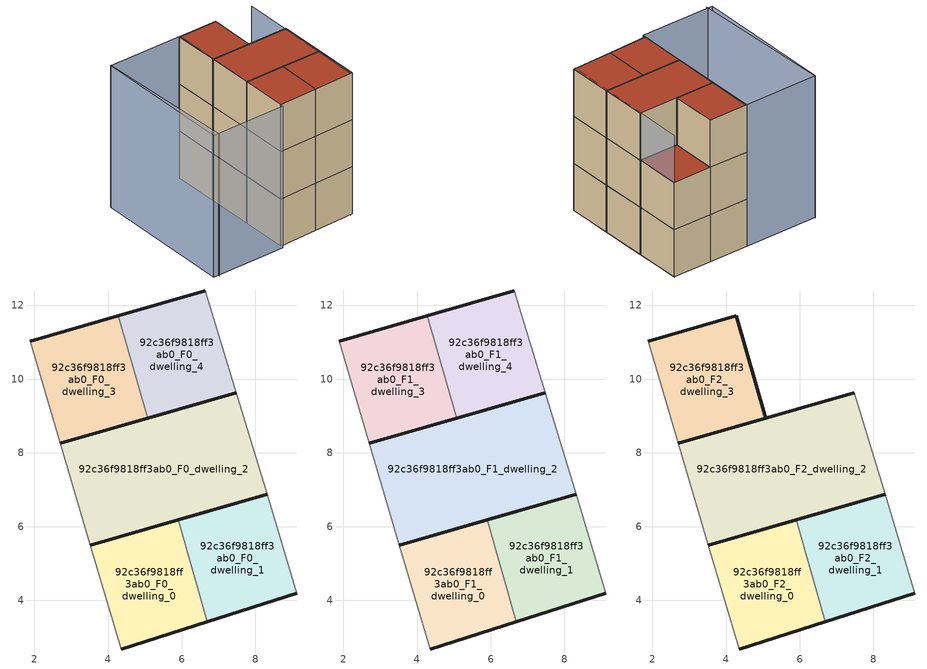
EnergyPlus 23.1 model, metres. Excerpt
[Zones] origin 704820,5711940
92c36f9818ff3ab0_F0_dwelling_0
 floor ground (EU_floor_Construction): 6.69,3.42 5.9,6.18 3.52,5.5 4.35,2.68 z0
 wall outside (EU_wall_Construction): 6.69,3.42 4.35,2.68 / 3.52,5.5 5.9,6.18 z0:3
 wall adiabatic (EU_wall_Construction): 4.35,2.68 3.52,5.5 z0:3
 wall to 92c36f9818ff3ab0_F0_dwelling_1 (EU_wall_Construction): 5.9,6.18 6.69,3.42 z0:3
92c36f9818ff3ab0_F0_dwelling_1
 floor ground (EU_floor_Construction): 9.13,4.2 8.31,6.87 5.9,6.18 6.69,3.42 z0
 wall outside (EU_wall_Construction): 9.13,4.2 6.69,3.42 / 5.9,6.18 8.31,6.87 z0:3
 wall adiabatic (EU_wall_Construction): 8.31,6.87 9.13,4.2 z0:3
92c36f9818ff3ab0_F0_dwelling_2
 floor ground (EU_floor_Construction): 8.31,6.87 7.48,9.63 2.7,8.26 3.52,5.5 z0
 wall outside (EU_wall_Construction): 8.31,6.87 3.52,5.5 / 2.7,8.26 7.48,9.63 z0:3
 wall adiabatic (EU_wall_Construction): 7.48,9.63 8.31,6.87 / 3.52,5.5 2.7,8.26 z0:3
92c36f9818ff3ab0_F0_dwelling_3
 floor ground (EU_floor_Construction): 5.07,8.94 4.28,11.72 1.88,11.03 2.7,8.26 z0
 wall outside (EU_wall_Construction): 5.07,8.94 2.7,8.26 / 1.88,11.03 4.28,11.72 z0:3
 wall adiabatic (EU_wall_Construction): 2.7,8.26 1.88,11.03 z0:3
 wall to 92c36f9818ff3ab0_F0_dwelling_4 (EU_wall_Construction): 4.28,11.72 5.07,8.94 z0:3
92c36f9818ff3ab0_F0_dwelling_4
 floor ground (EU_floor_Construction): 7.48,9.63 6.64,12.39 4.28,11.72 5.07,8.94 z0
 wall outside (EU_wall_Construction): 7.48,9.63 5.07,8.94 / 4.28,11.72 6.64,12.39 z0:3
 wall adiabatic (EU_wall_Construction): 6.64,12.39 7.48,9.63 z0:3
92c36f9818ff3ab0_F1_dwelling_0
 floor to 92c36f9818ff3ab0_F0_dwelling_0 (EU_floor_Construction): 6.69,3.42 5.9,6.18 3.52,5.5 4.35,2.68 z3
 wall outside (EU_wall_Construction): 6.69,3.42 4.35,2.68 / 3.52,5.5 5.9,6.18 z3:6
 wall adiabatic (EU_wall_Construction): 4.35,2.68 3.52,5.5 z3:6
 wall to 92c36f9818ff3ab0_F1_dwelling_1 (EU_wall_Construction): 5.9,6.18 6.69,3.42 z3:6
92c36f9818ff3ab0_F1_dwelling_1
 floor to 92c36f9818ff3ab0_F0_dwelling_1 (EU_floor_Construction): 9.13,4.2 8.31,6.87 5.9,6.18 6.69,3.42 z3
 wall outside (EU_wall_Construction): 9.13,4.2 6.69,3.42 / 5.9,6.18 8.31,6.87 z3:6
 wall adiabatic (EU_wall_Construction): 8.31,6.87 9.13,4.2 z3:6
92c36f9818ff3ab0_F1_dwelling_2
 floor to 92c36f9818ff3ab0_F0_dwelling_2 (EU_floor_Construction): 8.31,6.87 7.48,9.63 2.7,8.26 3.52,5.5 z3
 wall outside (EU_wall_Construction): 8.31,6.87 3.52,5.5 / 2.7,8.26 7.48,9.63 z3:6
 wall adiabatic (EU_wall_Construction): 7.48,9.63 8.31,6.87 / 3.52,5.5 2.7,8.26 z3:6
92c36f9818ff3ab0_F1_dwelling_3
 floor to 92c36f9818ff3ab0_F0_dwelling_3 (EU_floor_Construction): 5.07,8.94 4.28,11.72 1.88,11.03 2.7,8.26 z3
 wall outside (EU_wall_Construction): 5.07,8.94 2.7,8.26 / 1.88,11.03 4.28,11.72 z3:6
 wall adiabatic (EU_wall_Construction): 2.7,8.26 1.88,11.03 z3:6
 wall to 92c36f9818ff3ab0_F1_dwelling_4 (EU_wall_Construction): 4.28,11.72 5.07,8.94 z3:6
92c36f9818ff3ab0_F1_dwelling_4
 floor to 92c36f9818ff3ab0_F0_dwelling_4 (EU_floor_Construction): 7.48,9.63 6.64,12.39 4.28,11.72 5.07,8.94 z3
 wall outside (EU_wall_Construction): 7.48,9.63 5.07,8.94 / 4.28,11.72 6.64,12.39 z3:6
 wall adiabatic (EU_wall_Construction): 6.64,12.39 7.48,9.63 z3:6
 roof outside (EU_roof_Construction): 6.64,12.39 7.48,9.63 5.07,8.94 4.28,11.72 z6
92c36f9818ff3ab0_F2_dwelling_0
 floor to 92c36f9818ff3ab0_F1_dwelling_0 (EU_floor_Construction): 6.69,3.42 5.9,6.18 3.52,5.5 4.35,2.68 z6
 wall outside (EU_wall_Construction): 6.69,3.42 4.35,2.68 / 3.52,5.5 5.9,6.18 z6:9
 wall adiabatic (EU_wall_Construction): 4.35,2.68 3.52,5.5 z6:9
 wall to 92c36f9818ff3ab0_F2_dwelling_1 (EU_wall_Construction): 5.9,6.18 6.69,3.42 z6:9
 roof outside (EU_roof_Construction): 5.9,6.18 6.69,3.42 4.35,2.68 3.52,5.5 z9
92c36f9818ff3ab0_F2_dwelling_1
 floor to 92c36f9818ff3ab0_F1_dwelling_1 (EU_floor_Construction): 9.13,4.2 8.31,6.87 5.9,6.18 6.69,3.42 z6
 wall outside (EU_wall_Construction): 9.13,4.2 6.69,3.42 / 5.9,6.18 8.31,6.87 z6:9
 wall adiabatic (EU_wall_Construction): 8.31,6.87 9.13,4.2 z6:9
 roof outside (EU_roof_Construction): 8.31,6.87 9.13,4.2 6.69,3.42 5.9,6.18 z9
92c36f9818ff3ab0_F2_dwelling_2
 floor to 92c36f9818ff3ab0_F1_dwelling_2 (EU_floor_Construction): 8.31,6.87 7.48,9.63 2.7,8.26 3.52,5.5 z6
 wall outside (EU_wall_Construction): 8.31,6.87 3.52,5.5 / 2.7,8.26 7.48,9.63 z6:9
 wall adiabatic (EU_wall_Construction): 7.48,9.63 8.31,6.87 / 3.52,5.5 2.7,8.26 z6:9
 roof outside (EU_roof_Construction): 7.48,9.63 8.31,6.87 3.52,5.5 2.7,8.26 z9
92c36f9818ff3ab0_F2_dwelling_3
 floor to 92c36f9818ff3ab0_F1_dwelling_3 (EU_floor_Construction): 5.07,8.94 4.28,11.72 1.88,11.03 2.7,8.26 z6
 wall outside (EU_wall_Construction): 1.88,11.03 4.28,11.72 5.07,8.94 2.7,8.26 z6:9
 wall adiabatic (EU_wall_Construction): 2.7,8.26 1.88,11.03 z6:9
 roof outside (EU_roof_Construction): 4.28,11.72 5.07,8.94 2.7,8.26 1.88,11.03 z9
shading: 9,4.16 6.64,12.39 / -2.6,9.79 0.18,1.22 / -2.6,9.74 1.95,11.05 / 1.95,11.05 4.4,2.51 / 4.4,2.51 -0.15,1.2 / -0.15,1.2 -2.6,9.74 z0:9
[Building]
EU S2 Campaign: North Axis=0; Terrain=City; Solar Distribution=FullExterior
[Site:Location]
London: Latitude=51.5; Longitude=-0.5; Time Zone=0; Elevation=25
[SizingPeriod:WeatherFileDays]
AnnualSizingPeriod: Begin Month=1; Begin Day of Month=1; End Month=12; End Day of Month=31; Day of Week for Start Day=Monday; Use Weather File Daylight Saving Period=No; Use Weather File Rain and Snow Indicators=No
[MATERIAL]
EU_InternalMass_Material: Roughness=MediumRough; Thickness=0.1; Conductivity=1; Density=1800; Specific Heat=900; Thermal Absorptance=0.9; Solar Absorptance=0.7; Visible Absorptance=0.7
[MATERIAL:NOMASS] Roughness=MediumRough; Thermal Absorptance=0.9; Solar Absorptance=0.7; Visible Absorptance=0.7
Name | Thermal Resistance
EU_wall_NoMass | 0.56902
EU_roof_NoMass | 2.50178
EU_floor_NoMass | 1.93
[CONSTRUCTION]
EU_wall_Construction: EU_wall_NoMass
EU_roof_Construction: EU_roof_NoMass
EU_floor_Construction: EU_floor_NoMass
EU_InternalMass_Construction: EU_InternalMass_Material
[ZONE] Type=1; Multiplier=1; Ceiling Height=autocalculate; Floor Area=autocalculate; Part of Total Floor Area=Yes
Name | Volume
92c36f9818ff3ab0_F0_dwelling_0; 92c36f9818ff3ab0_F1_dwelling_0; 92c36f9818ff3ab0_F2_dwelling_0 | 21.5083
92c36f9818ff3ab0_F0_dwelling_1 | 21.501
92c36f9818ff3ab0_F1_dwelling_1; 92c36f9818ff3ab0_F2_dwelling_1; 92c36f9818ff3ab0_F1_dwelling_4 | 21.5017
92c36f9818ff3ab0_F0_dwelling_2; 92c36f9818ff3ab0_F1_dwelling_2; 92c36f9818ff3ab0_F2_dwelling_2 | 43.0049
92c36f9818ff3ab0_F0_dwelling_3 | 21.4988
92c36f9818ff3ab0_F1_dwelling_3; 92c36f9818ff3ab0_F2_dwelling_3 | 21.5002
92c36f9818ff3ab0_F0_dwelling_4 | 21.5024
[INTERNALMASS] Construction=EU_InternalMass_Construction
Name | Zone or ZoneList | Surface Area
92c36f9818ff3ab0_F0_dwelling_0_EU_InternalMass | 92c36f9818ff3ab0_F0_dwelling_0 | 7.16936
92c36f9818ff3ab0_F0_dwelling_1_EU_InternalMass | 92c36f9818ff3ab0_F0_dwelling_1 | 7.16709
92c36f9818ff3ab0_F0_dwelling_2_EU_InternalMass | 92c36f9818ff3ab0_F0_dwelling_2 | 14.3349
92c36f9818ff3ab0_F0_dwelling_3_EU_InternalMass | 92c36f9818ff3ab0_F0_dwelling_3 | 7.16666
92c36f9818ff3ab0_F0_dwelling_4_EU_InternalMass | 92c36f9818ff3ab0_F0_dwelling_4 | 7.16737
92c36f9818ff3ab0_F1_dwelling_0_EU_InternalMass | 92c36f9818ff3ab0_F1_dwelling_0 | 7.16936
92c36f9818ff3ab0_F1_dwelling_1_EU_InternalMass | 92c36f9818ff3ab0_F1_dwelling_1 | 7.16709
92c36f9818ff3ab0_F1_dwelling_2_EU_InternalMass | 92c36f9818ff3ab0_F1_dwelling_2 | 14.3349
92c36f9818ff3ab0_F1_dwelling_3_EU_InternalMass | 92c36f9818ff3ab0_F1_dwelling_3 | 7.16666
92c36f9818ff3ab0_F1_dwelling_4_EU_InternalMass | 92c36f9818ff3ab0_F1_dwelling_4 | 7.16737
92c36f9818ff3ab0_F2_dwelling_0_EU_InternalMass | 92c36f9818ff3ab0_F2_dwelling_0 | 10.7514
92c36f9818ff3ab0_F2_dwelling_1_EU_InternalMass | 92c36f9818ff3ab0_F2_dwelling_1 | 10.7515
92c36f9818ff3ab0_F2_dwelling_2_EU_InternalMass | 92c36f9818ff3ab0_F2_dwelling_2 | 10.7527
92c36f9818ff3ab0_F2_dwelling_3_EU_InternalMass | 92c36f9818ff3ab0_F2_dwelling_3 | 10.7492
[OTHEREQUIPMENT] Fuel Type=Electricity; Design Level Calculation Method=Watts/Area; Power per Zone Floor Area=1; Fraction Latent=0; Fraction Radiant=0; Fraction Lost=0; Carbon Dioxide Generation Rate=0; EndUse Subcategory=EU_Step8_InternalGains
Name | Zone or ZoneList or Space or SpaceList | Schedule
EU_Step8_InternalGain_92c36f9818ff3ab0_F0_dwelling_0_f000 | 92c36f9818ff3ab0_F0_dwelling_0 | EU_Step8_GainSchedule_92c36f9818ff3ab0_F0_dwelling_0_f000
EU_Step8_InternalGain_92c36f9818ff3ab0_F0_dwelling_1_f000 | 92c36f9818ff3ab0_F0_dwelling_1 | EU_Step8_GainSchedule_92c36f9818ff3ab0_F0_dwelling_1_f000
EU_Step8_InternalGain_92c36f9818ff3ab0_F0_dwelling_2_f000 | 92c36f9818ff3ab0_F0_dwelling_2 | EU_Step8_GainSchedule_92c36f9818ff3ab0_F0_dwelling_2_f000
EU_Step8_InternalGain_92c36f9818ff3ab0_F0_dwelling_3_f000 | 92c36f9818ff3ab0_F0_dwelling_3 | EU_Step8_GainSchedule_92c36f9818ff3ab0_F0_dwelling_3_f000
EU_Step8_InternalGain_92c36f9818ff3ab0_F0_dwelling_4_f000 | 92c36f9818ff3ab0_F0_dwelling_4 | EU_Step8_GainSchedule_92c36f9818ff3ab0_F0_dwelling_4_f000
EU_Step8_InternalGain_92c36f9818ff3ab0_F1_dwelling_0_f000 | 92c36f9818ff3ab0_F1_dwelling_0 | EU_Step8_GainSchedule_92c36f9818ff3ab0_F1_dwelling_0_f000
EU_Step8_InternalGain_92c36f9818ff3ab0_F1_dwelling_1_f000 | 92c36f9818ff3ab0_F1_dwelling_1 | EU_Step8_GainSchedule_92c36f9818ff3ab0_F1_dwelling_1_f000
EU_Step8_InternalGain_92c36f9818ff3ab0_F1_dwelling_2_f000 | 92c36f9818ff3ab0_F1_dwelling_2 | EU_Step8_GainSchedule_92c36f9818ff3ab0_F1_dwelling_2_f000
EU_Step8_InternalGain_92c36f9818ff3ab0_F1_dwelling_3_f000 | 92c36f9818ff3ab0_F1_dwelling_3 | EU_Step8_GainSchedule_92c36f9818ff3ab0_F1_dwelling_3_f000
EU_Step8_InternalGain_92c36f9818ff3ab0_F1_dwelling_4_f000 | 92c36f9818ff3ab0_F1_dwelling_4 | EU_Step8_GainSchedule_92c36f9818ff3ab0_F1_dwelling_4_f000
EU_Step8_InternalGain_92c36f9818ff3ab0_F2_dwelling_0_f000 | 92c36f9818ff3ab0_F2_dwelling_0 | EU_Step8_GainSchedule_92c36f9818ff3ab0_F2_dwelling_0_f000
EU_Step8_InternalGain_92c36f9818ff3ab0_F2_dwelling_1_f000 | 92c36f9818ff3ab0_F2_dwelling_1 | EU_Step8_GainSchedule_92c36f9818ff3ab0_F2_dwelling_1_f000
EU_Step8_InternalGain_92c36f9818ff3ab0_F2_dwelling_2_f000 | 92c36f9818ff3ab0_F2_dwelling_2 | EU_Step8_GainSchedule_92c36f9818ff3ab0_F2_dwelling_2_f000
EU_Step8_InternalGain_92c36f9818ff3ab0_F2_dwelling_3_f000 | 92c36f9818ff3ab0_F2_dwelling_3 | EU_Step8_GainSchedule_92c36f9818ff3ab0_F2_dwelling_3_f000
[ZONEVENTILATION:DESIGNFLOWRATE] Schedule=EU_AlwaysOn; Design Flow Rate Calculation Method=AirChanges/Hour; Air Changes per Hour=0.471031; Ventilation Type=Natural; Fan Pressure Rise=0; Fan Total Efficiency=1; Constant Term Coefficient=1; Temperature Term Coefficient=0; Velocity Term Coefficient=0; Velocity Squared Term Coefficient=0; Minimum Indoor Temperature=-100; Maximum Indoor Temperature=100; Delta Temperature=-100; Minimum Outdoor Temperature=-100; Maximum Outdoor Temperature=100; Maximum Wind Speed=40
Name | Zone or ZoneList or Space or SpaceList
EU_ConstantAir_92c36f9818ff3ab0_F0_dwelling_0 | 92c36f9818ff3ab0_F0_dwelling_0
EU_ConstantAir_92c36f9818ff3ab0_F0_dwelling_1 | 92c36f9818ff3ab0_F0_dwelling_1
EU_ConstantAir_92c36f9818ff3ab0_F0_dwelling_2 | 92c36f9818ff3ab0_F0_dwelling_2
EU_ConstantAir_92c36f9818ff3ab0_F0_dwelling_3 | 92c36f9818ff3ab0_F0_dwelling_3
EU_ConstantAir_92c36f9818ff3ab0_F0_dwelling_4 | 92c36f9818ff3ab0_F0_dwelling_4
EU_ConstantAir_92c36f9818ff3ab0_F1_dwelling_0 | 92c36f9818ff3ab0_F1_dwelling_0
EU_ConstantAir_92c36f9818ff3ab0_F1_dwelling_1 | 92c36f9818ff3ab0_F1_dwelling_1
EU_ConstantAir_92c36f9818ff3ab0_F1_dwelling_2 | 92c36f9818ff3ab0_F1_dwelling_2
EU_ConstantAir_92c36f9818ff3ab0_F1_dwelling_3 | 92c36f9818ff3ab0_F1_dwelling_3
EU_ConstantAir_92c36f9818ff3ab0_F1_dwelling_4 | 92c36f9818ff3ab0_F1_dwelling_4
EU_ConstantAir_92c36f9818ff3ab0_F2_dwelling_0 | 92c36f9818ff3ab0_F2_dwelling_0
EU_ConstantAir_92c36f9818ff3ab0_F2_dwelling_1 | 92c36f9818ff3ab0_F2_dwelling_1
EU_ConstantAir_92c36f9818ff3ab0_F2_dwelling_2 | 92c36f9818ff3ab0_F2_dwelling_2
EU_ConstantAir_92c36f9818ff3ab0_F2_dwelling_3 | 92c36f9818ff3ab0_F2_dwelling_3
[HVACTEMPLATE:THERMOSTAT] Constant Heating Setpoint=20; Constant Cooling Setpoint=50
EU_HeatOnly_92c36f9818ff3ab0_F0_dwelling_0; EU_HeatOnly_92c36f9818ff3ab0_F0_dwelling_1; EU_HeatOnly_92c36f9818ff3ab0_F0_dwelling_2; EU_HeatOnly_92c36f9818ff3ab0_F0_dwelling_3; EU_HeatOnly_92c36f9818ff3ab0_F0_dwelling_4; EU_HeatOnly_92c36f9818ff3ab0_F1_dwelling_0; EU_HeatOnly_92c36f9818ff3ab0_F1_dwelling_1; EU_HeatOnly_92c36f9818ff3ab0_F1_dwelling_2; EU_HeatOnly_92c36f9818ff3ab0_F1_dwelling_3; EU_HeatOnly_92c36f9818ff3ab0_F1_dwelling_4; EU_HeatOnly_92c36f9818ff3ab0_F2_dwelling_0; EU_HeatOnly_92c36f9818ff3ab0_F2_dwelling_1; EU_HeatOnly_92c36f9818ff3ab0_F2_dwelling_2; EU_HeatOnly_92c36f9818ff3ab0_F2_dwelling_3
[HVACTEMPLATE:ZONE:IDEALLOADSAIRSYSTEM] System Availability Schedule=EU_AlwaysOn; Maximum Heating Supply Air Temperature=50; Minimum Cooling Supply Air Temperature=13; Maximum Heating Supply Air Humidity Ratio=0.0156; Minimum Cooling Supply Air Humidity Ratio=0.0077; Heating Limit=NoLimit; Cooling Limit=NoLimit; Heating Availability Schedule=EU_AlwaysOn; Cooling Availability Schedule=EU_CoolingOff; Dehumidification Control Type=ConstantSensibleHeatRatio; Cooling Sensible Heat Ratio=0.7; Dehumidification Setpoint=60; Humidification Control Type=None; Humidification Setpoint=30; Outdoor Air Method=None; Outdoor Air Flow Rate per Person=0.00944; Outdoor Air Flow Rate per Zone Floor Area=0; Outdoor Air Flow Rate per Zone=0; Demand Controlled Ventilation Type=None; Outdoor Air Economizer Type=NoEconomizer; Heat Recovery Type=None; Sensible Heat Recovery Effectiveness=0.7; Latent Heat Recovery Effectiveness=0.65
Name | Template Thermostat
92c36f9818ff3ab0_F0_dwelling_0 | EU_HeatOnly_92c36f9818ff3ab0_F0_dwelling_0
92c36f9818ff3ab0_F0_dwelling_1 | EU_HeatOnly_92c36f9818ff3ab0_F0_dwelling_1
92c36f9818ff3ab0_F0_dwelling_2 | EU_HeatOnly_92c36f9818ff3ab0_F0_dwelling_2
92c36f9818ff3ab0_F0_dwelling_3 | EU_HeatOnly_92c36f9818ff3ab0_F0_dwelling_3
92c36f9818ff3ab0_F0_dwelling_4 | EU_HeatOnly_92c36f9818ff3ab0_F0_dwelling_4
92c36f9818ff3ab0_F1_dwelling_0 | EU_HeatOnly_92c36f9818ff3ab0_F1_dwelling_0
92c36f9818ff3ab0_F1_dwelling_1 | EU_HeatOnly_92c36f9818ff3ab0_F1_dwelling_1
92c36f9818ff3ab0_F1_dwelling_2 | EU_HeatOnly_92c36f9818ff3ab0_F1_dwelling_2
92c36f9818ff3ab0_F1_dwelling_3 | EU_HeatOnly_92c36f9818ff3ab0_F1_dwelling_3
92c36f9818ff3ab0_F1_dwelling_4 | EU_HeatOnly_92c36f9818ff3ab0_F1_dwelling_4
92c36f9818ff3ab0_F2_dwelling_0 | EU_HeatOnly_92c36f9818ff3ab0_F2_dwelling_0
92c36f9818ff3ab0_F2_dwelling_1 | EU_HeatOnly_92c36f9818ff3ab0_F2_dwelling_1
92c36f9818ff3ab0_F2_dwelling_2 | EU_HeatOnly_92c36f9818ff3ab0_F2_dwelling_2
92c36f9818ff3ab0_F2_dwelling_3 | EU_HeatOnly_92c36f9818ff3ab0_F2_dwelling_3
[SIZING:ZONE] Zone Cooling Design Supply Air Temperature Input Method=SupplyAirTemperature; Zone Cooling Design Supply Air Temperature=13; Zone Heating Design Supply Air Temperature Input Method=SupplyAirTemperature; Zone Heating Design Supply Air Temperature=50; Zone Cooling Design Supply Air Humidity Ratio=0.008; Zone Heating Design Supply Air Humidity Ratio=0.008; Cooling Design Air Flow Method=DesignDay; Cooling Design Air Flow Rate=0; Cooling Minimum Air Flow per Zone Floor Area=0.000762; Cooling Minimum Air Flow=0; Cooling Minimum Air Flow Fraction=0.2; Heating Design Air Flow Method=DesignDay; Heating Design Air Flow Rate=0; Heating Maximum Air Flow per Zone Floor Area=0.002032; Heating Maximum Air Flow=0.141576; Heating Maximum Air Flow Fraction=0.3; Account for Dedicated Outdoor Air System=No; Dedicated Outdoor Air System Control Strategy=NeutralSupplyAir; Dedicated Outdoor Air Low Setpoint Temperature for Design=autosize; Dedicated Outdoor Air High Setpoint Temperature for Design=autosize; Zone Load Sizing Method=Sensible Load Only No Latent Load; Zone Latent Cooling Design Supply Air Humidity Ratio Input Method=HumidityRatioDifference; Zone Cooling Design Supply Air Humidity Ratio Difference=0.005; Zone Latent Heating Design Supply Air Humidity Ratio Input Method=HumidityRatioDifference; Zone Humidification Design Supply Air Humidity Ratio Difference=0.005
92c36f9818ff3ab0_F0_dwelling_0; 92c36f9818ff3ab0_F0_dwelling_1; 92c36f9818ff3ab0_F0_dwelling_2; 92c36f9818ff3ab0_F0_dwelling_3; 92c36f9818ff3ab0_F0_dwelling_4; 92c36f9818ff3ab0_F1_dwelling_0; 92c36f9818ff3ab0_F1_dwelling_1; 92c36f9818ff3ab0_F1_dwelling_2; 92c36f9818ff3ab0_F1_dwelling_3; 92c36f9818ff3ab0_F1_dwelling_4; 92c36f9818ff3ab0_F2_dwelling_0; 92c36f9818ff3ab0_F2_dwelling_1; 92c36f9818ff3ab0_F2_dwelling_2; 92c36f9818ff3ab0_F2_dwelling_3
[SCHEDULE:CONSTANT]
Name | Hourly Value
EU_AlwaysOn | 1
EU_CoolingOff | 0
[SCHEDULE:FILE] Column Number=1; Rows to Skip at Top=0; Number of Hours of Data=8760; Column Separator=Comma; Interpolate to Timestep=No; Minutes per Item=60; Adjust Schedule for Daylight Savings=Yes
Name | File
EU_Step8_GainSchedule_92c36f9818ff3ab0_F0_dwelling_0_f000 | ../../schedules/92c36f9818ff3ab0/92c36f9818ff3ab0_F0_dwelling_0_f000_gain.csv
EU_Step8_GainSchedule_92c36f9818ff3ab0_F0_dwelling_1_f000 | ../../schedules/92c36f9818ff3ab0/92c36f9818ff3ab0_F0_dwelling_1_f000_gain.csv
EU_Step8_GainSchedule_92c36f9818ff3ab0_F0_dwelling_2_f000 | ../../schedules/92c36f9818ff3ab0/92c36f9818ff3ab0_F0_dwelling_2_f000_gain.csv
EU_Step8_GainSchedule_92c36f9818ff3ab0_F0_dwelling_3_f000 | ../../schedules/92c36f9818ff3ab0/92c36f9818ff3ab0_F0_dwelling_3_f000_gain.csv
EU_Step8_GainSchedule_92c36f9818ff3ab0_F0_dwelling_4_f000 | ../../schedules/92c36f9818ff3ab0/92c36f9818ff3ab0_F0_dwelling_4_f000_gain.csv
EU_Step8_GainSchedule_92c36f9818ff3ab0_F1_dwelling_0_f000 | ../../schedules/92c36f9818ff3ab0/92c36f9818ff3ab0_F1_dwelling_0_f000_gain.csv
EU_Step8_GainSchedule_92c36f9818ff3ab0_F1_dwelling_1_f000 | ../../schedules/92c36f9818ff3ab0/92c36f9818ff3ab0_F1_dwelling_1_f000_gain.csv
EU_Step8_GainSchedule_92c36f9818ff3ab0_F1_dwelling_2_f000 | ../../schedules/92c36f9818ff3ab0/92c36f9818ff3ab0_F1_dwelling_2_f000_gain.csv
EU_Step8_GainSchedule_92c36f9818ff3ab0_F1_dwelling_3_f000 | ../../schedules/92c36f9818ff3ab0/92c36f9818ff3ab0_F1_dwelling_3_f000_gain.csv
EU_Step8_GainSchedule_92c36f9818ff3ab0_F1_dwelling_4_f000 | ../../schedules/92c36f9818ff3ab0/92c36f9818ff3ab0_F1_dwelling_4_f000_gain.csv
EU_Step8_GainSchedule_92c36f9818ff3ab0_F2_dwelling_0_f000 | ../../schedules/92c36f9818ff3ab0/92c36f9818ff3ab0_F2_dwelling_0_f000_gain.csv
EU_Step8_GainSchedule_92c36f9818ff3ab0_F2_dwelling_1_f000 | ../../schedules/92c36f9818ff3ab0/92c36f9818ff3ab0_F2_dwelling_1_f000_gain.csv
EU_Step8_GainSchedule_92c36f9818ff3ab0_F2_dwelling_2_f000 | ../../schedules/92c36f9818ff3ab0/92c36f9818ff3ab0_F2_dwelling_2_f000_gain.csv
EU_Step8_GainSchedule_92c36f9818ff3ab0_F2_dwelling_3_f000 | ../../schedules/92c36f9818ff3ab0/92c36f9818ff3ab0_F2_dwelling_3_f000_gain.csv
